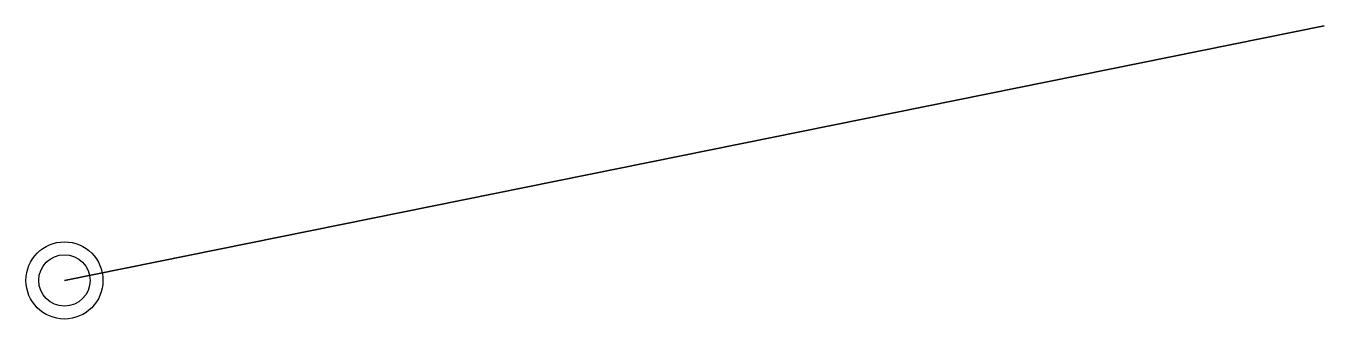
# Model space of a CAD drawing. Header units: millimetres. Extents: x 1273 to 2790, y 1192 to 1533.
import ezdxf

# ---------------------------------------------------------------- set-up
doc = ezdxf.new("R2010")
doc.units = ezdxf.units.MM

msp = doc.modelspace()

# ---------------------------------------------------------------- linework, layer by layer
for p, q in [((1318.3, 1236.5), (2789.7, 1533.1)), ((2789.7, 1533.1), (1318.3, 1236.5))]:
    msp.add_line(p, q)
for radius in [45, 30, 30, 30]:
    msp.add_circle((1318.3, 1236.5), radius)

doc.saveas('drawing.dxf')
